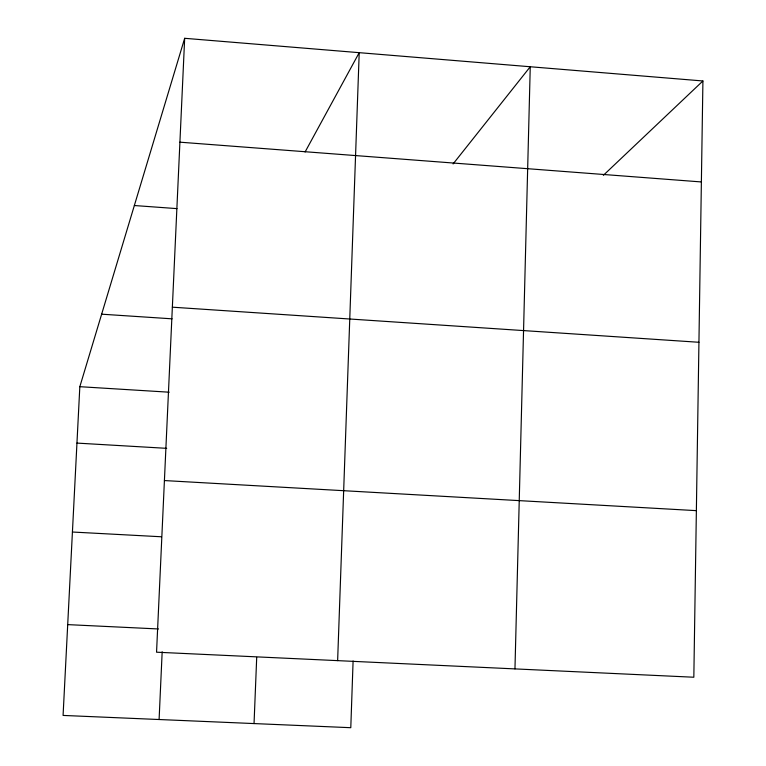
<?xml version="1.0" encoding="UTF-8"?>
<svg xmlns="http://www.w3.org/2000/svg" width="766" height="766" viewBox="0 0 766 766"><rect width="100%" height="100%" fill="white"/><g stroke="black" fill="none" stroke-linecap="round" stroke-linejoin="round"><path stroke-width="1.15" d="M702.92 80.966L693.833 677.23L156.551 652.201L184.673 38.3L702.92 80.966L603.34 175.337M514.963 668.89L530.254 66.747L453.089 163.943M353.097 660.972L350.79 727.7L63.08 715.425L79.827 386.686L184.673 38.3M337.634 660.637L359.216 52.672L305.079 151.994M254.044 723.573L256.706 657.362M159.098 719.523L162.172 651.77M67.705 624.616L158.428 628.963M72.425 532.025L161.454 536.774M164.412 480.56L696.371 510.644M76.954 443.093L166.691 448.34M79.827 386.686L169.209 392.202M172.36 307.185L698.937 342.278M101.648 314.184L172.082 318.828M134.347 205.527L176.975 208.62M179.914 142.179L701.378 181.944"/></g></svg>
